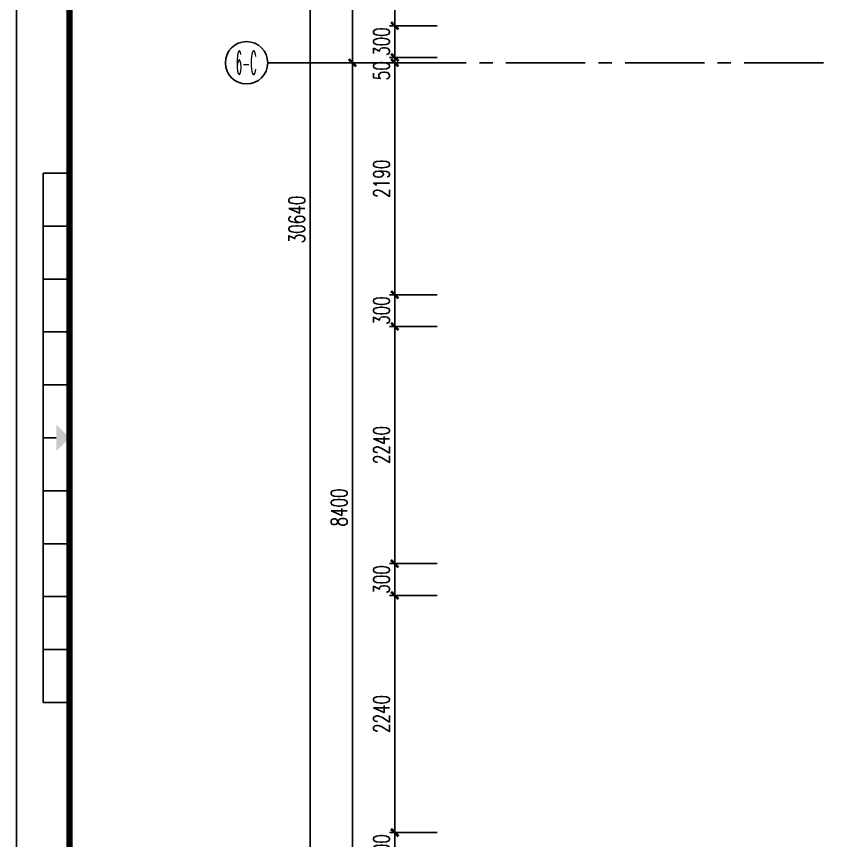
# Model space of a CAD drawing. Extents: x -395226 to -176901, y -140672 to 68263.
# Drawn here: x -336292 to -328641, y 34735 to 42517 of the extents above; entities that cross this region are included whole.
import ezdxf
from ezdxf.enums import TextEntityAlignment as Align

# ---------------------------------------------------------------- set-up
doc = ezdxf.new("R2010")
doc.units = 0
doc.header["$LTSCALE"] = 1000
doc.header["$MEASUREMENT"] = 0
doc.linetypes.add('ACAD_ISO08W100', pattern=[36, 24, -3, 6, -3])
doc.linetypes.add('Plans$0$CENTER2', pattern=[1.125, 0.75, -0.125, 0.125, -0.125])
doc.layers.get('0').update_dxf_attribs({"linetype": 'CONTINUOUS'})
doc.layers.get('Defpoints').update_dxf_attribs({"linetype": 'CONTINUOUS'})
for name, color, linetype in [('A-AXIS', 3, 'CONTINUOUS'), ('A-AXIS-TEXT', 7, 'CONTINUOUS'), ('A-DIM', 201, 'CONTINUOUS'), ('A-DOTE', 8, 'ACAD_ISO08W100'), ('A-PUB-DIM', 3, 'CONTINUOUS'), ('Plans$0$Grid', 9, 'Plans$0$CENTER2'), ('图框', 7, 'CONTINUOUS')]:
    doc.layers.add(name, color=color, linetype=linetype)
doc.styles.add('COMPLEX', font='COMPLEX')
doc.styles.add('DIM_FONT', font='SIMPLEX', dxfattribs={"width": 0.7, "bigfont": 'GBCBIG'})
doc.dimstyles.new('DIM100', dxfattribs={"dimscale": 100, "dimtxt": 3, "dimasz": 0.01, "dimexe": 1, "dimexo": 1, "dimgap": 1, "dimtad": 1, "dimdec": 0, "dimzin": 0, "dimdsep": 46, "dimtxsty": 'DIM_FONT', "dimblk1": '_DIMX', "dimblk2": '_DIMX', "dimsah": 1, "dimcen": 0.01, "dimclrd": 256, "dimclre": 256, "dimclrt": 7, "dimadec": 0, "dimazin": 0, "dimtfac": 1, "dimtdec": 0, "dimtix": 1, "dimtmove": 2, "dimatfit": 3, "dimldrblk": '_DIMX', "dimfxl": 0, "dimtolj": 1, "dimtzin": 5, "dimarcsym": 0})

# ---------------------------------------------------------------- blocks, each defined once
blk = doc.blocks.new('_DIMX')
blk.add_line((-150, 0), (150, 0))
at = {"const_width": 50}
blk.add_lwpolyline([(-70, -70), (70, 70)], dxfattribs=at)
blk = doc.blocks.new('*D486')
at = {"layer": 'A-PUB-DIM', "lineweight": -2}
for p, q in [((-26847.5, 9240), (-27448.2, 9240)), ((-27398.2, 9239.5), (-27398.2, 6000.5)), ((-26847.5, 6000), (-27448.2, 6000))]:
    blk.add_line(p, q, dxfattribs=at)
at = {"layer": 'Defpoints', "color": 0}
for p in [(-26797.5, 9240), (-27398.2, 6000), (-26797.5, 6000)]:
    blk.add_point(p, dxfattribs=at)
at = {"layer": 'A-PUB-DIM', "lineweight": -2, "xscale": 0.5, "yscale": 0.5, "zscale": 0.5}
for p, rotation in [((-27398.2, 9240), 90), ((-27398.2, 6000), 270)]:
    blk.add_blockref('_DIMX', p, dxfattribs=dict(at, rotation=rotation))
at = {"layer": 'A-PUB-DIM', "insert": (-27523.2, 7620), "char_height": 150, "attachment_point": 5, "rotation": 90, "style": 'DIM_FONT'}
blk.add_mtext('\\A1;3240', dxfattribs=at)
blk = doc.blocks.new('*D487')
at = {"layer": 'A-PUB-DIM', "lineweight": -2}
for p, q in [((-26847.5, 6000), (-27448.2, 6000)), ((-27398.2, 5999.5), (-27398.2, -2399.5)), ((-26847.5, -2400), (-27448.2, -2400))]:
    blk.add_line(p, q, dxfattribs=at)
at = {"layer": 'Defpoints', "color": 0}
for p in [(-26797.5, 6000), (-27398.2, -2400), (-26797.5, -2400)]:
    blk.add_point(p, dxfattribs=at)
at = {"layer": 'A-PUB-DIM', "lineweight": -2, "xscale": 0.5, "yscale": 0.5, "zscale": 0.5}
for p, rotation in [((-27398.2, 6000), 90), ((-27398.2, -2400), 270)]:
    blk.add_blockref('_DIMX', p, dxfattribs=dict(at, rotation=rotation))
at = {"layer": 'A-PUB-DIM', "insert": (-27523.2, 1800), "char_height": 150, "attachment_point": 5, "rotation": 90, "style": 'DIM_FONT'}
blk.add_mtext('\\A1;8400', dxfattribs=at)
blk = doc.blocks.new('*D489')
at = {"layer": 'A-PUB-DIM', "lineweight": -2}
for p, q in [((-26539.8, 19840), (-27848.2, 19840)), ((-27798.2, 19839.5), (-27798.2, -10799.5)), ((-26539.8, -10800), (-27848.2, -10800))]:
    blk.add_line(p, q, dxfattribs=at)
at = {"layer": 'Defpoints', "color": 0}
for p in [(-26489.8, 19840), (-27798.2, -10800), (-26489.8, -10800)]:
    blk.add_point(p, dxfattribs=at)
at = {"layer": 'A-PUB-DIM', "lineweight": -2, "xscale": 0.5, "yscale": 0.5, "zscale": 0.5}
for p, rotation in [((-27798.2, 19840), 90), ((-27798.2, -10800), 270)]:
    blk.add_blockref('_DIMX', p, dxfattribs=dict(at, rotation=rotation))
at = {"layer": 'A-PUB-DIM', "insert": (-27923.2, 4520), "char_height": 150, "attachment_point": 5, "rotation": 90, "style": 'DIM_FONT'}
blk.add_mtext('\\A1;30640', dxfattribs=at)
blk = doc.blocks.new('_AXISO')
blk.add_circle((0, 0), 0.5)
at = {"layer": 'A-AXIS-TEXT', "style": 'COMPLEX', "width": 1.041667}
blk.add_attdef('A', text='', height=0.56, dxfattribs=at).set_placement((-0.25, -0.28), (0.25, -0.28), align=Align.FIT)
blk = doc.blocks.new('*D342')
at = {"layer": 'A-DIM', "lineweight": -2}
for p, q in [((-332319.5, 44669.8), (-332769.5, 44669.8)), ((-332719.5, 44669.3), (-332719.5, 42430.3)), ((-332319.5, 42429.8), (-332769.5, 42429.8))]:
    blk.add_line(p, q, dxfattribs=at)
at = {"layer": 'Defpoints', "color": 0}
for p in [(-332269.5, 44669.8), (-332719.5, 42429.8), (-332269.5, 42429.8)]:
    blk.add_point(p, dxfattribs=at)
at = {"layer": 'A-DIM', "lineweight": -2, "xscale": 0.5, "yscale": 0.5, "zscale": 0.5}
for p, rotation in [((-332719.5, 44669.8), 90), ((-332719.5, 42429.8), 270)]:
    blk.add_blockref('_DIMX', p, dxfattribs=dict(at, rotation=rotation))
at = {"layer": 'A-DIM', "insert": (-332844.5, 43549.8), "char_height": 150, "attachment_point": 5, "rotation": 90, "style": 'DIM_FONT'}
blk.add_mtext('\\A1;2240', dxfattribs=at)
blk = doc.blocks.new('*D343')
at = {"layer": 'A-DIM', "lineweight": -2}
for p, q in [((-332319.5, 42429.8), (-332769.5, 42429.8)), ((-332719.5, 42430.3), (-332719.5, 42430.8)), ((-332719.5, 42429.8), (-332719.5, 42129.8)), ((-332319.5, 42129.8), (-332769.5, 42129.8)), ((-332719.5, 42129.3), (-332719.5, 42128.8))]:
    blk.add_line(p, q, dxfattribs=at)
at = {"layer": 'Defpoints', "color": 0}
for p in [(-332269.5, 42429.8), (-332719.5, 42129.8), (-332269.5, 42129.8)]:
    blk.add_point(p, dxfattribs=at)
at = {"layer": 'A-DIM', "lineweight": -2, "xscale": 0.5, "yscale": 0.5, "zscale": 0.5}
for p, rotation in [((-332719.5, 42429.8), 270), ((-332719.5, 42129.8), 90)]:
    blk.add_blockref('_DIMX', p, dxfattribs=dict(at, rotation=rotation))
at = {"layer": 'A-DIM', "insert": (-332844.5, 42279.8), "char_height": 150, "attachment_point": 5, "rotation": 90, "style": 'DIM_FONT'}
blk.add_mtext('\\A1;300', dxfattribs=at)
blk = doc.blocks.new('*D344')
at = {"layer": 'A-DIM', "lineweight": -2}
for p, q in [((-332319.5, 42079.8), (-332769.5, 42079.8)), ((-332719.5, 42079.3), (-332719.5, 39890.3)), ((-332319.5, 39889.8), (-332769.5, 39889.8))]:
    blk.add_line(p, q, dxfattribs=at)
at = {"layer": 'Defpoints', "color": 0}
for p in [(-332269.5, 42079.8), (-332719.5, 39889.8), (-332269.5, 39889.8)]:
    blk.add_point(p, dxfattribs=at)
at = {"layer": 'A-DIM', "lineweight": -2, "xscale": 0.5, "yscale": 0.5, "zscale": 0.5}
for p, rotation in [((-332719.5, 42079.8), 90), ((-332719.5, 39889.8), 270)]:
    blk.add_blockref('_DIMX', p, dxfattribs=dict(at, rotation=rotation))
at = {"layer": 'A-DIM', "insert": (-332844.5, 40984.8), "char_height": 150, "attachment_point": 5, "rotation": 90, "style": 'DIM_FONT'}
blk.add_mtext('\\A1;2190', dxfattribs=at)
blk = doc.blocks.new('*D345')
at = {"layer": 'A-DIM', "lineweight": -2}
for p, q in [((-332319.5, 39889.8), (-332769.5, 39889.8)), ((-332719.5, 39890.3), (-332719.5, 39890.8)), ((-332719.5, 39889.8), (-332719.5, 39589.8)), ((-332319.5, 39589.8), (-332769.5, 39589.8)), ((-332719.5, 39589.3), (-332719.5, 39588.8))]:
    blk.add_line(p, q, dxfattribs=at)
at = {"layer": 'Defpoints', "color": 0}
for p in [(-332269.5, 39889.8), (-332719.5, 39589.8), (-332269.5, 39589.8)]:
    blk.add_point(p, dxfattribs=at)
at = {"layer": 'A-DIM', "lineweight": -2, "xscale": 0.5, "yscale": 0.5, "zscale": 0.5}
for p, rotation in [((-332719.5, 39889.8), 270), ((-332719.5, 39589.8), 90)]:
    blk.add_blockref('_DIMX', p, dxfattribs=dict(at, rotation=rotation))
at = {"layer": 'A-DIM', "insert": (-332844.5, 39739.8), "char_height": 150, "attachment_point": 5, "rotation": 90, "style": 'DIM_FONT'}
blk.add_mtext('\\A1;300', dxfattribs=at)
blk = doc.blocks.new('*D346')
at = {"layer": 'A-DIM', "lineweight": -2}
for p, q in [((-332319.5, 39589.8), (-332769.5, 39589.8)), ((-332719.5, 39589.3), (-332719.5, 37350.3)), ((-332319.5, 37349.8), (-332769.5, 37349.8))]:
    blk.add_line(p, q, dxfattribs=at)
at = {"layer": 'Defpoints', "color": 0}
for p in [(-332269.5, 39589.8), (-332719.5, 37349.8), (-332269.5, 37349.8)]:
    blk.add_point(p, dxfattribs=at)
at = {"layer": 'A-DIM', "lineweight": -2, "xscale": 0.5, "yscale": 0.5, "zscale": 0.5}
for p, rotation in [((-332719.5, 39589.8), 90), ((-332719.5, 37349.8), 270)]:
    blk.add_blockref('_DIMX', p, dxfattribs=dict(at, rotation=rotation))
at = {"layer": 'A-DIM', "insert": (-332844.5, 38469.8), "char_height": 150, "attachment_point": 5, "rotation": 90, "style": 'DIM_FONT'}
blk.add_mtext('\\A1;2240', dxfattribs=at)
blk = doc.blocks.new('*D347')
at = {"layer": 'A-DIM', "lineweight": -2}
for p, q in [((-332319.5, 37349.8), (-332769.5, 37349.8)), ((-332719.5, 37350.3), (-332719.5, 37350.8)), ((-332719.5, 37349.8), (-332719.5, 37049.8)), ((-332319.5, 37049.8), (-332769.5, 37049.8)), ((-332719.5, 37049.3), (-332719.5, 37048.8))]:
    blk.add_line(p, q, dxfattribs=at)
at = {"layer": 'Defpoints', "color": 0}
for p in [(-332269.5, 37349.8), (-332719.5, 37049.8), (-332269.5, 37049.8)]:
    blk.add_point(p, dxfattribs=at)
at = {"layer": 'A-DIM', "lineweight": -2, "xscale": 0.5, "yscale": 0.5, "zscale": 0.5}
for p, rotation in [((-332719.5, 37349.8), 270), ((-332719.5, 37049.8), 90)]:
    blk.add_blockref('_DIMX', p, dxfattribs=dict(at, rotation=rotation))
at = {"layer": 'A-DIM', "insert": (-332844.5, 37199.8), "char_height": 150, "attachment_point": 5, "rotation": 90, "style": 'DIM_FONT'}
blk.add_mtext('\\A1;300', dxfattribs=at)
blk = doc.blocks.new('*D348')
at = {"layer": 'A-DIM', "lineweight": -2}
for p, q in [((-332319.5, 37049.8), (-332769.5, 37049.8)), ((-332719.5, 37049.3), (-332719.5, 34810.3)), ((-332319.5, 34809.8), (-332769.5, 34809.8))]:
    blk.add_line(p, q, dxfattribs=at)
at = {"layer": 'Defpoints', "color": 0}
for p in [(-332269.5, 37049.8), (-332719.5, 34809.8), (-332269.5, 34809.8)]:
    blk.add_point(p, dxfattribs=at)
at = {"layer": 'A-DIM', "lineweight": -2, "xscale": 0.5, "yscale": 0.5, "zscale": 0.5}
for p, rotation in [((-332719.5, 37049.8), 90), ((-332719.5, 34809.8), 270)]:
    blk.add_blockref('_DIMX', p, dxfattribs=dict(at, rotation=rotation))
at = {"layer": 'A-DIM', "insert": (-332844.5, 35929.8), "char_height": 150, "attachment_point": 5, "rotation": 90, "style": 'DIM_FONT'}
blk.add_mtext('\\A1;2240', dxfattribs=at)
blk = doc.blocks.new('*D349')
at = {"layer": 'A-DIM', "lineweight": -2}
for p, q in [((-332319.5, 34809.8), (-332769.5, 34809.8)), ((-332719.5, 34810.3), (-332719.5, 34810.8)), ((-332719.5, 34809.8), (-332719.5, 34509.8)), ((-332319.5, 34509.8), (-332769.5, 34509.8)), ((-332719.5, 34509.3), (-332719.5, 34508.8))]:
    blk.add_line(p, q, dxfattribs=at)
at = {"layer": 'Defpoints', "color": 0}
for p in [(-332269.5, 34809.8), (-332719.5, 34509.8), (-332269.5, 34509.8)]:
    blk.add_point(p, dxfattribs=at)
at = {"layer": 'A-DIM', "lineweight": -2, "xscale": 0.5, "yscale": 0.5, "zscale": 0.5}
for p, rotation in [((-332719.5, 34809.8), 270), ((-332719.5, 34509.8), 90)]:
    blk.add_blockref('_DIMX', p, dxfattribs=dict(at, rotation=rotation))
at = {"layer": 'A-DIM', "insert": (-332844.5, 34659.8), "char_height": 150, "attachment_point": 5, "rotation": 90, "style": 'DIM_FONT'}
blk.add_mtext('\\A1;300', dxfattribs=at)
blk = doc.blocks.new('*D358')
at = {"layer": 'A-DIM', "lineweight": -2}
for p, q in [((-332319.5, 42129.8), (-332769.5, 42129.8)), ((-332719.5, 42130.3), (-332719.5, 42130.8)), ((-332719.5, 42079.8), (-332719.5, 42129.8)), ((-332319.5, 42079.8), (-332769.5, 42079.8)), ((-332719.5, 42079.3), (-332719.5, 42078.8))]:
    blk.add_line(p, q, dxfattribs=at)
at = {"layer": 'Defpoints', "color": 0}
for p in [(-332719.5, 42129.8), (-332269.5, 42129.8), (-332269.5, 42079.8)]:
    blk.add_point(p, dxfattribs=at)
at = {"layer": 'A-DIM', "lineweight": -2, "xscale": 0.5, "yscale": 0.5, "zscale": 0.5}
for p, rotation in [((-332719.5, 42129.8), 270), ((-332719.5, 42079.8), 90)]:
    blk.add_blockref('_DIMX', p, dxfattribs=dict(at, rotation=rotation))
at = {"layer": 'A-DIM', "insert": (-332844.5, 42004.8), "char_height": 150, "attachment_point": 5, "rotation": 90, "style": 'DIM_FONT'}
blk.add_mtext('\\A1;50', dxfattribs=at)
blk = doc.blocks.new('TJAD_TK_A0')
at = {"layer": '图框'}
for p, q in [((1517.5, -436.65), (1517.5, -431.65)), ((1527.5, -436.65), (1527.5, -431.65)), ((1537.5, -436.65), (1537.5, -431.65)), ((1547.5, -436.65), (1547.5, -431.65)), ((1557.5, -436.65), (1557.5, -431.65)), ((1577.5, -436.65), (1577.5, -431.65)), ((1587.5, -436.65), (1587.5, -431.65)), ((1597.5, -436.65), (1597.5, -431.65)), ((1607.5, -436.65), (1607.5, -431.65)), ((1617.5, -436.65), (1617.5, -431.65)), ((1517.5, -436.65), (1617.5, -436.65)), ((973, -441.7), (2162, -441.7))]:
    blk.add_line(p, q, dxfattribs=at)
at = {"layer": '图框', "const_width": 1.2}
blk.add_lwpolyline([(2152, -431.7), (2152, 389.3), (998, 389.3), (998, -431.7)], close=True, dxfattribs=at)
at = {"layer": '图框', "const_width": 0.3}
blk.add_lwpolyline([(1567.5, -434.15), (1567.5, -436.65)], dxfattribs=at)
at = {"layer": '图框'}
blk.add_solid([(1570, -434.15), (1565, -434.15), (1567.5, -431.65)], dxfattribs=at)
blk = doc.blocks.new('Grid')
at = {"layer": 'Plans$0$Grid', "color": 8}
blk.add_line((-28198.2, 6000), (8601.8, 6000), dxfattribs=at)
at = {"layer": 'A-AXIS'}
ref = blk.add_blockref('_AXISO', (-28398.2, 6000), dxfattribs=dict(at, xscale=400.0000000232831, yscale=399.9999999941792, zscale=400))
ref.add_attrib('A', '6-C', dxfattribs={"layer": 'A-AXIS-TEXT', "height": 224, "style": 'COMPLEX', "width": 0.301669}).set_placement((-28498.2, 5888), (-28301.9, 5888), align=Align.FIT)
at = {"layer": 'A-PUB-DIM'}
for base, p1, p2, picture, middle in [((-27798.2, -10800), (-26489.8, 19840), (-26489.8, -10800), '*D489', (-27923.2, 4520)), ((-27398.2, 6000), (-26797.5, 9240), (-26797.5, 6000), '*D486', (-27523.2, 7620)), ((-27398.2, -2400), (-26797.5, 6000), (-26797.5, -2400), '*D487', (-27523.2, 1800))]:
    dim = blk.add_linear_dim(base=base, p1=p1, p2=p2, angle=90, dimstyle='DIM100', override={"dimscale": 50, "dimclrt": 256}, dxfattribs=at)
    dim.commit()
    dim.dimension.update_dxf_attribs({"geometry": picture, "text_midpoint": middle})

msp = doc.modelspace()

# ---------------------------------------------------------------- block references
at = {"layer": 'A-DOTE'}
msp.add_blockref('Grid', (-305721.3, 36079.8), dxfattribs=at)
at = {"layer": '图框', "xscale": 50, "yscale": 50, "zscale": 50, "rotation": 270}
msp.add_blockref('TJAD_TK_A0', (-314207.3, 116912.9), dxfattribs=at)

# ---------------------------------------------------------------- dimensions: what is measured, and where the dimension line sits
at = {"layer": 'A-DIM'}
for p1, p2, picture, middle in [((-332269.5, 44669.8), (-332269.5, 42429.8), '*D342', (-332844.5, 43549.8)), ((-332269.5, 42429.8), (-332269.5, 42129.8), '*D343', (-332844.5, 42279.8)), ((-332269.5, 42079.8), (-332269.5, 39889.8), '*D344', (-332844.5, 40984.8)), ((-332269.5, 39889.8), (-332269.5, 39589.8), '*D345', (-332844.5, 39739.8)), ((-332269.5, 39589.8), (-332269.5, 37349.8), '*D346', (-332844.5, 38469.8)), ((-332269.5, 37349.8), (-332269.5, 37049.8), '*D347', (-332844.5, 37199.8)), ((-332269.5, 37049.8), (-332269.5, 34809.8), '*D348', (-332844.5, 35929.8)), ((-332269.5, 34809.8), (-332269.5, 34509.8), '*D349', (-332844.5, 34659.8))]:
    dim = msp.add_aligned_dim(p1=p1, p2=p2, distance=-450, dimstyle='DIM100', override={"dimscale": 50, "dimclrt": 256}, dxfattribs=at)
    dim.commit()
    dim.dimension.update_dxf_attribs({"geometry": picture, "text_midpoint": middle})
dim = msp.add_linear_dim(base=(-332719.5, 42129.8), p1=(-332269.5, 42079.8), p2=(-332269.5, 42129.8), angle=90, dimstyle='DIM100', override={"dimscale": 50, "dimclrt": 256}, dxfattribs=at)
dim.commit()
dim.dimension.update_dxf_attribs({"geometry": '*D358', "text_midpoint": (-332844.5, 42004.8), "dimtype": 129})

doc.saveas('drawing.dxf')
